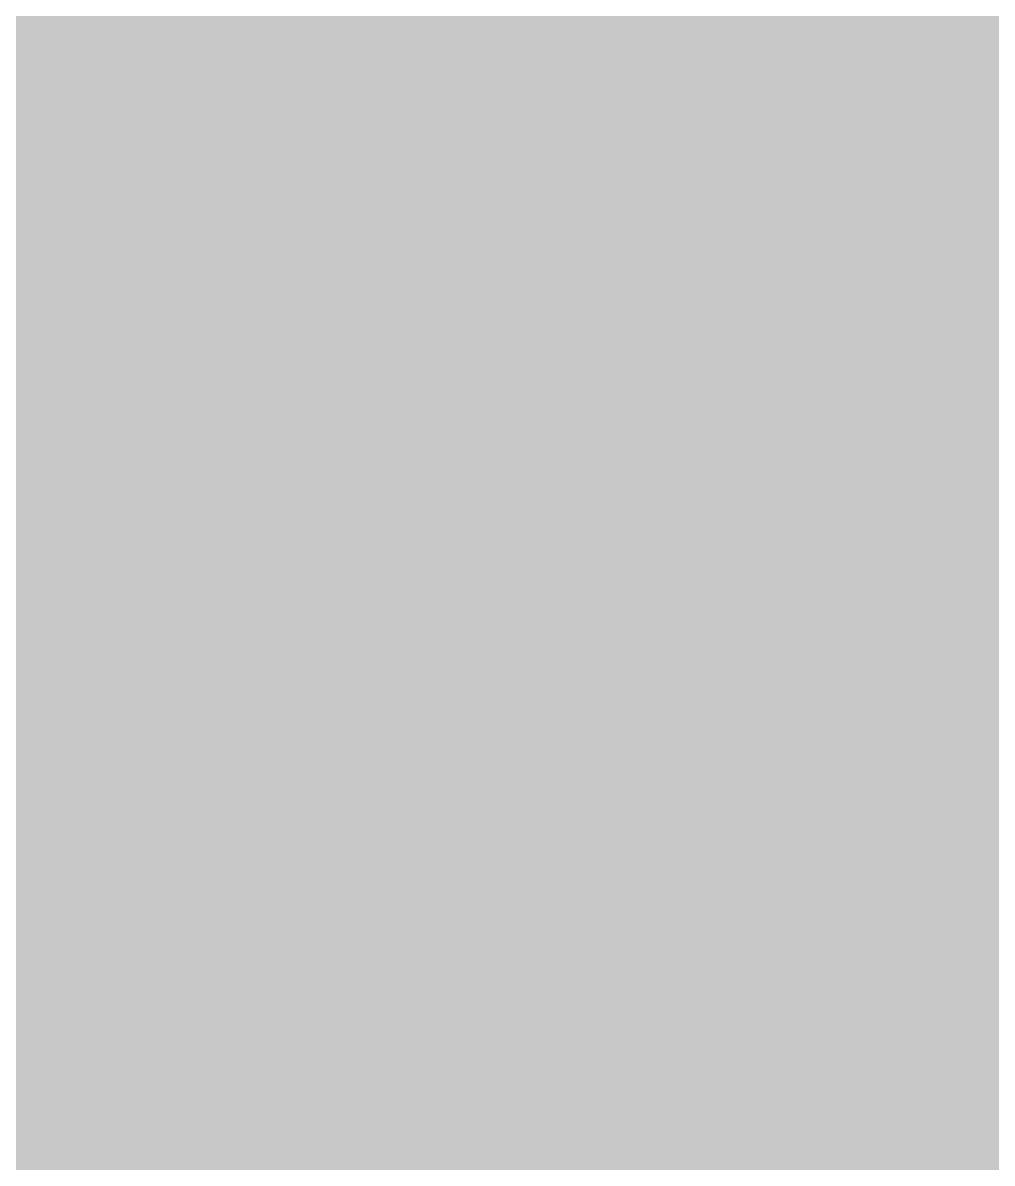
# Model space of a CAD drawing. Header units: millimetres. Extents: x -0.19 to 3.91, y -0.06 to 2.26.
# Drawn here: x 1.9074 to 2.0226, y 0.5361 to 0.6715 of the extents above; entities that cross this region are included whole.
import ezdxf

# ---------------------------------------------------------------- set-up
doc = ezdxf.new("R2010")
doc.units = ezdxf.units.MM
doc.layers.get('0').update_dxf_attribs({"linetype": 'CONTINUOUS', "lineweight": 0})
for name, color, linetype, lineweight in [('PCB_KUR_GBL', 10, 'CONTINUOUS', 0), ('PCB_KUR_GM2', 216, 'CONTINUOUS', 0), ('PCB_KUR_GPT', 8, 'CONTINUOUS', 0), ('PCB_KUR_GTL', 30, 'CONTINUOUS', 0), ('PCB_KUR_GTO', 163, 'CONTINUOUS', 0), ('PCB_KUR_GTP', 254, 'CONTINUOUS', 0), ('PCB_KUR_GTS', 254, 'CONTINUOUS', 0)]:
    doc.layers.add(name, color=color, linetype=linetype, lineweight=lineweight)

# ---------------------------------------------------------------- blocks, each defined once
blk = doc.blocks.new('ROUND_25')
h = blk.add_hatch(color=256)
edge = h.paths.add_edge_path(flags=0)
edge.add_arc((0, 0), 0.001, 0, 360)
blk = doc.blocks.new('CUSTOM_56')
for points in [[(-0.02742, 0.02023), (-0.02704, 0.02074), (0.02732, 0.02023), (0.02716, 0.02074)], [(-0.02704, 0.02074), (-0.02664, 0.02126), (0.02716, 0.02074), (0.02647, 0.02126)], [(-0.02664, 0.02126), (-0.0258, 0.02152), (0.02647, 0.02126), (0.02613, 0.02152)], [(-0.0258, 0.02152), (-0.0254, 0.02165), (0.02613, 0.02152), (0.0254, 0.02165)], [(-0.02755, 0.0195), (-0.02742, 0.02023), (0.02755, 0.0195), (0.02732, 0.02023)], [(-0.02755, -0.0195), (-0.02755, 0.0195), (0.02755, -0.0195), (0.02755, 0.0195)], [(-0.02732, -0.02023), (-0.02755, -0.0195), (0.02742, -0.02023), (0.02755, -0.0195)], [(-0.02716, -0.02074), (-0.02732, -0.02023), (0.02704, -0.02074), (0.02742, -0.02023)], [(-0.02647, -0.02126), (-0.02716, -0.02074), (0.02664, -0.02126), (0.02704, -0.02074)], [(-0.02613, -0.02152), (-0.02647, -0.02126), (0.0258, -0.02152), (0.02664, -0.02126)], [(-0.0254, -0.02165), (-0.02613, -0.02152), (0.0254, -0.02165), (0.0258, -0.02152)]]:
    blk.add_solid(points)
blk = doc.blocks.new('ROUND_3')
h = blk.add_hatch(color=256)
edge = h.paths.add_edge_path(flags=0)
edge.add_arc((0, 0), 0.0059, 0, 360)
blk = doc.blocks.new('CUSTOM_70')
for points in [[(-0.02799, 0.0227), (-0.02656, 0.02348), (0.02804, 0.0227), (0.0265, 0.02348)], [(-0.02656, 0.02348), (-0.026, 0.02352), (0.0265, 0.02348), (0.02643, 0.02352)], [(-0.026, 0.02352), (-0.02476, 0.0236), (0.02643, 0.02352), (0.02476, 0.0236)], [(-0.02912, 0.02127), (-0.02815, 0.02261), (0.02915, 0.02127), (0.02811, 0.02261)], [(-0.02815, 0.02261), (-0.02799, 0.0227), (0.02811, 0.02261), (0.02804, 0.0227)], [(-0.02955, 0.0195), (-0.02921, 0.02114), (0.02955, 0.0195), (0.02918, 0.02114)], [(-0.02921, 0.02114), (-0.02912, 0.02127), (0.02918, 0.02114), (0.02915, 0.02127)], [(-0.02955, -0.0195), (-0.02955, 0.0195), (0.02955, -0.0195), (0.02955, 0.0195)], [(-0.02918, -0.02114), (-0.02955, -0.0195), (0.02921, -0.02114), (0.02955, -0.0195)], [(-0.02915, -0.02127), (-0.02918, -0.02114), (0.02912, -0.02127), (0.02921, -0.02114)], [(-0.02811, -0.02261), (-0.02915, -0.02127), (0.02815, -0.02261), (0.02912, -0.02127)], [(-0.02804, -0.0227), (-0.02811, -0.02261), (0.02799, -0.0227), (0.02815, -0.02261)], [(-0.0265, -0.02348), (-0.02804, -0.0227), (0.02657, -0.02348), (0.02799, -0.0227)], [(-0.02643, -0.02352), (-0.0265, -0.02348), (0.026, -0.02352), (0.02657, -0.02348)], [(-0.02476, -0.0236), (-0.02643, -0.02352), (0.02476, -0.0236), (0.026, -0.02352)]]:
    blk.add_solid(points)

msp = doc.modelspace()

# ---------------------------------------------------------------- linework, layer by layer
at = {"layer": 'PCB_KUR_GBL'}
for points in [[(1.13506, 0.6621), (1.12472, 0.6724), (2.2638, 0.6621), (2.2638, 0.6724)], [(1.224, 0.6611), (1.2187, 0.6621), (2.2638, 0.6611), (2.2638, 0.6621)], [(1.2285, 0.658), (1.224, 0.6611), (2.2638, 0.658), (2.2638, 0.6611)], [(1.2316, 0.6535), (1.2285, 0.658), (2.2638, 0.6535), (2.2638, 0.658)], [(1.2326, 0.6482), (1.2316, 0.6535), (2.2638, 0.6482), (2.2638, 0.6535)], [(1.2326, 0.6156), (1.2326, 0.6482), (2.2638, 0.6156), (2.2638, 0.6482)], [(1.6197, 0.6146), (1.6143, 0.6156), (2.2638, 0.6146), (2.2638, 0.6156)], [(1.6242, 0.6115), (1.6197, 0.6146), (2.2638, 0.6115), (2.2638, 0.6146)], [(1.6272, 0.607), (1.6242, 0.6115), (2.2638, 0.607), (2.2638, 0.6115)], [(1.6283, 0.6017), (1.6272, 0.607), (2.2638, 0.6017), (2.2638, 0.607)], [(1.6283, 0.5954), (1.6283, 0.6017), (2.2638, 0.5954), (2.2638, 0.6017)], [(1.7421, 0.5941), (1.7324, 0.5954), (2.2638, 0.5941), (2.2638, 0.5954)], [(1.7512, 0.5903), (1.7421, 0.5941), (2.2638, 0.5903), (2.2638, 0.5941)], [(1.7591, 0.5844), (1.7512, 0.5903), (2.2638, 0.5844), (2.2638, 0.5903)], [(1.765, 0.5765), (1.7591, 0.5844), (2.2638, 0.5765), (2.2638, 0.5844)], [(1.7688, 0.5674), (1.765, 0.5765), (2.2638, 0.5674), (2.2638, 0.5765)], [(1.7701, 0.5577), (1.7688, 0.5674), (2.2638, 0.5577), (2.2638, 0.5674)], [(1.7688, 0.5479), (1.7701, 0.5577), (2.2638, 0.5479), (2.2638, 0.5577)], [(1.765, 0.5388), (1.7688, 0.5479), (2.2638, 0.5388), (2.2638, 0.5479)], [(1.7591, 0.531), (1.765, 0.5388), (2.2638, 0.531), (2.2638, 0.5388)]]:
    msp.add_solid(points, dxfattribs=at)
at = {"layer": 'PCB_KUR_GM2', "lineweight": 211, "const_width": 0.002}
for points in [[(1.9007, 0.6348), (1.9499, 0.6348)], [(1.9499, 0.5561), (1.9499, 0.6348)], [(1.9214, 0.5915), (1.9292, 0.5994)], [(1.9214, 0.5994), (1.9292, 0.5915)], [(1.9007, 0.5561), (1.9499, 0.5561)]]:
    msp.add_lwpolyline(points, dxfattribs=at)
at = {"layer": 'PCB_KUR_GTL', "lineweight": 211, "const_width": 0.0118}
for points in [[(1.9219, 0.5577), (1.9253, 0.561)], [(1.7324, 0.5577), (1.9219, 0.5577)]]:
    msp.add_lwpolyline(points, dxfattribs=at)
at = {"layer": 'PCB_KUR_GTL'}
for points in [[(1.7447, 0.5948), (1.7447, 0.7276), (2.326, 0.5948), (2.326, 0.7276)], [(1.9561, 0.5937), (1.9507, 0.5948), (2.326, 0.5937), (2.326, 0.5948)], [(1.9608, 0.5906), (1.9561, 0.5937), (2.326, 0.5906), (2.326, 0.5937)], [(1.9639, 0.586), (1.9608, 0.5906), (2.326, 0.586), (2.326, 0.5906)], [(1.9649, 0.5805), (1.9639, 0.586), (2.326, 0.5805), (2.326, 0.586)], [(1.9649, 0.5415), (1.9649, 0.5805), (2.326, 0.5415), (2.326, 0.5805)], [(1.9639, 0.5361), (1.9649, 0.5415), (2.326, 0.5361), (2.326, 0.5415)]]:
    msp.add_solid(points, dxfattribs=at)
at = {"layer": 'PCB_KUR_GTO', "lineweight": 211, "const_width": 0.0118}
for points in [[(1.8879, 0.6614), (1.9627, 0.6614)], [(1.9627, 0.5295), (1.9627, 0.6614)], [(1.8879, 0.5955), (1.9627, 0.5955)]]:
    msp.add_lwpolyline(points, dxfattribs=at)

# ---------------------------------------------------------------- block references
at = {"layer": 'PCB_KUR_GM2'}
for p in [(1.9499, 0.6348), (1.9499, 0.6348), (1.9214, 0.5994), (1.9292, 0.5994), (1.9214, 0.5915), (1.9292, 0.5915), (1.9499, 0.5561), (1.9499, 0.5561)]:
    msp.add_blockref('ROUND_25', p, dxfattribs=at)
at = {"layer": 'PCB_KUR_GPT'}
for p in [(1.9253, 0.6299), (1.9253, 0.561)]:
    msp.add_blockref('CUSTOM_56', p, dxfattribs=at)
at = {"layer": 'PCB_KUR_GTL'}
for name, p in [('CUSTOM_56', (1.9253, 0.6299)), ('CUSTOM_56', (1.9253, 0.561)), ('ROUND_3', (1.9253, 0.561)), ('ROUND_3', (1.9219, 0.5577)), ('ROUND_3', (1.9219, 0.5577))]:
    msp.add_blockref(name, p, dxfattribs=at)
at = {"layer": 'PCB_KUR_GTO'}
for p in [(1.9627, 0.6614), (1.9627, 0.6614), (1.9627, 0.5955)]:
    msp.add_blockref('ROUND_3', p, dxfattribs=at)
at = {"layer": 'PCB_KUR_GTP'}
for p in [(1.9253, 0.6299), (1.9253, 0.561)]:
    msp.add_blockref('CUSTOM_56', p, dxfattribs=at)
at = {"layer": 'PCB_KUR_GTS'}
for p in [(1.9253, 0.6299), (1.9253, 0.561)]:
    msp.add_blockref('CUSTOM_70', p, dxfattribs=at)

doc.saveas('drawing.dxf')
